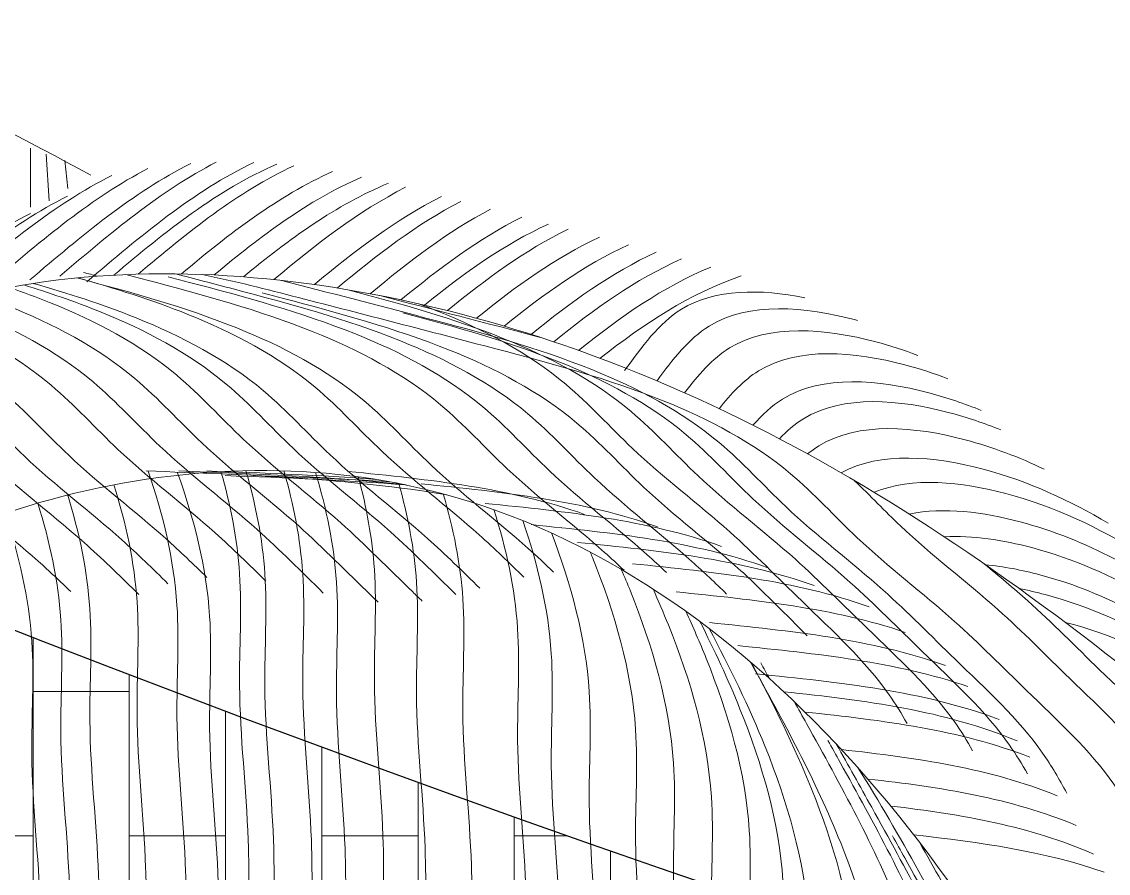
# Model space of a CAD drawing. Header units: inches. Extents: x 17.6 to 55, y 11.8 to 85.9.
# Drawn here: x 39.937 to 40.855, y 63.673 to 64.392 of the extents above; entities that cross this region are included whole.
import ezdxf

# ---------------------------------------------------------------- set-up
doc = ezdxf.new("R2010")
doc.units = ezdxf.units.IN
doc.header["$MEASUREMENT"] = 0
doc.layers.add('FURNITURE F 1 100', color=7, linetype='Continuous', lineweight=13, true_color=0x93979a)
doc.layers.add('HATCH F 1 100', color=7, linetype='Continuous', lineweight=0, true_color=0xc9c9c9)
doc.layers.add('TREE G 1 100', color=7, linetype='Continuous', lineweight=9, true_color=0xbed3d5, transparency=0.6)
doc.layers.add('WALL 1 100', color=250, linetype='Continuous', lineweight=30)

msp = doc.modelspace()

# ---------------------------------------------------------------- hatches: boundary and pattern name
at = {"layer": 'HATCH F 1 100'}
h = msp.add_hatch(dxfattribs=at)
h.set_pattern_fill('AR-BRSTD', color=256, scale=0.0012, angle=90, style=0)
h.set_pattern_definition([(90, (-1398.889507911058, -763.1572480572604), (-0.08129015999999999, 4.977586712308809e-18), []), (180, (-1398.889507911058, -763.1572480572604), (-0.08129016, -0.12192), [0.08129015999999999, -0.08129015999999999])])
edge = h.paths.add_edge_path()
edge.add_line((37.88996586928279, 64.86239664625006), (37.88937172728693, 62.16239664625024))
edge.add_line((37.88937172728693, 62.16239664625024), (45.45680957892405, 62.16239664624979))
edge.add_line((45.45680957892405, 62.16239664624979), (45.45680957892382, 62.86239664629281))
edge.add_arc((45.31830711975269, 77.65266434712524), 14.79091618506046, 239.8528049786992, 270.53652676008153, ccw=False)

# ---------------------------------------------------------------- linework, layer by layer
at = {"layer": 'FURNITURE F 1 100'}
msp.add_arc((45.318307119973, 77.65266434764428), 14.79091618561994, 239.8528049789707, 270.5365267592021, dxfattribs=at)
at = {"layer": 'TREE G 1 100'}
for p, q in [((39.94426157600533, 64.28533579370057), (39.94426157600533, 64.23547608976011)), ((39.96002004273755, 64.24072466102595), (39.9573931134873, 64.28008722242018)), ((39.97577850946978, 64.25122180355763), (39.97315158021225, 64.27483865115434))]:
    msp.add_line(p, q, dxfattribs=at)
for points in [[(39.50450118377212, 63.5572490248762), (39.48563081623452, 64.09650784524476), (39.68566603851691, 64.35293828763176), (39.99515250131658, 64.26243403376654)], [(41.02866418951471, 62.45242132678911), (40.84687135878649, 63.44538691124987), (40.25301125509573, 64.00241781436691), (39.6591511514127, 63.80866868418727), (39.50159757203069, 63.38484052344799), (39.50159757203069, 63.32429413566044)]]:
    msp.add_spline(points, degree=3, dxfattribs=at)
for points in [[(40.04343853861765, 64.26803144932134), (39.99631308938815, 64.24359934343599), (39.95418121381267, 64.20783182744546), (39.91204933824356, 64.17206431145539)], [(40.07961372689893, 64.27226276137137), (40.03064670757904, 64.24780947629412), (39.98716772673647, 64.21089834615347), (39.94368874589414, 64.17398721599804)], [(40.10110581592035, 64.27339642495119), (40.05367858535483, 64.24895597389192), (40.01132439438511, 64.21299972503263), (39.9689702034229, 64.17704347618789)], [(40.13277581176949, 64.27316068693696), (40.08176503569139, 64.24876614267347), (40.03681742001932, 64.21060822683145), (39.9918698043477, 64.1724503109892)], [(40.15238746616565, 64.27184772276311), (40.10224711796782, 64.25016268616511), (40.05816128203169, 64.21473390925004), (40.01465463281052, 64.17799037872666)], [(40.16672643484362, 64.27034944361591), (40.1191432373018, 64.24829761311636), (40.07689659104672, 64.21413181342584), (40.03514426596639, 64.17884390487094)], [(40.01306528180449, 64.26220774535838), (39.96393378824742, 64.23775600930318), (39.92033559791157, 64.20074367721324), (39.87673740758346, 64.16373134513785)], [(40.19943345453835, 64.26545293936417), (40.15320419462655, 64.24496323701393), (40.11208528665925, 64.21287303786286), (40.07173400168558, 64.17904033482998)], [(40.22371724737623, 64.26071489823741), (40.17869425935346, 64.24127228344375), (40.13855503731652, 64.21074352189541), (40.0993382806118, 64.1781207644112)], [(40.24661792896991, 64.255595054145), (40.2021875515929, 64.23737847723757), (40.16257709628549, 64.20822067924243), (40.12407118587016, 64.17655556480369)], [(40.26088922022605, 64.25216680484525), (40.22126926605434, 64.2320589992764), (40.18521575720679, 64.20385536430919), (40.14979598221539, 64.17421315374892)], [(39.97560181414879, 64.24472642154657), (39.92647032059172, 64.22027468549138), (39.88287213026361, 64.18326235341576), (39.83927393992776, 64.14625002132604)], [(40.29133881772573, 64.24448157828212), (40.25308743132355, 64.22525239132139), (40.21817500550965, 64.19844376521584), (40.18397605238756, 64.17001555639078)], [(40.30759826680897, 64.24029270763478), (40.27057404152602, 64.22105003030671), (40.2366282307848, 64.19481935326118), (40.20333588554804, 64.16710530979842)], [(40.33289841756068, 64.2337669928115), (40.29684356375965, 64.2148141096861), (40.26369083549066, 64.18927340282468), (40.23118648556574, 64.16226087740708)], [(39.94424033986452, 64.23000879901744), (39.89510884630745, 64.20555706296224), (39.85151065597888, 64.16854473087207), (39.8079124656435, 64.1315323987969)], [(40.35909533366062, 64.22699805125237), (40.32284397835606, 64.20881263270186), (40.28959440540343, 64.1838131694553), (40.25711435809394, 64.15706688333236)], [(40.38177861204186, 64.22112208719975), (40.34429831177108, 64.20408898085813), (40.31015087018723, 64.17949028665541), (40.27699310951012, 64.15264501724093)], [(40.39835471311353, 64.21681675275815), (40.36202059737089, 64.19913526471848), (40.32874148037804, 64.17451893080076), (40.29630610504655, 64.14798730366098)], [(40.4247822373945, 64.20992813442942), (40.38763431798721, 64.19279793727262), (40.35374451485423, 64.16827181750179), (40.32081461612707, 64.14156671513271)], [(40.44927952758754, 64.20351043909838), (40.41172829997249, 64.18644430065112), (40.37752250610374, 64.1617840290148), (40.34430558517529, 64.13487901621781)], [(40.47272415034281, 64.19733387550716), (40.43493313332188, 64.18003735538738), (40.4005225570365, 64.15506723619407), (40.36708192044189, 64.12789535432464)], [(40.49403750151414, 64.19164660595058), (40.45535672510591, 64.17451544309958), (40.42025448707177, 64.14926099963711), (40.38618784089336, 64.1216557630855)], [(40.51879523003272, 64.18480317820124), (40.47858051653039, 64.16818464755713), (40.44230699574855, 64.14261961108647), (40.40720968048841, 64.11438458858399)], [(39.98887196830033, 64.18028852516952), (39.99290235925578, 64.17922967656565), (39.99693246151624, 64.17816941187127), (40.00096236230497, 64.17710759878034)], [(40.54440234227532, 64.177263038046), (40.50102496927134, 64.16246777528656), (40.46239989926103, 64.13688478674382), (40.42532964586321, 64.10777236511282)], [(40.04195225632425, 64.01257205943895), (40.12788129048586, 64.00940223048607), (40.21381032464724, 64.00623240153297), (40.296211852539, 63.9923077183216)], [(40.06946195687483, 64.01257205943895), (40.13339160563915, 64.01021376396463), (40.19732125439664, 64.00785546850463), (40.25979827332772, 64.0010683156747)], [(40.09303903552787, 64.01257205943895), (40.140893041251, 64.010806777022), (40.18874704698096, 64.00904149460482), (40.2359917923895, 64.00541866597129)], [(40.4122849691632, 63.97584556974695), (40.34989430403989, 63.99818843482578), (40.28119122760127, 64.00520621374241), (40.21248815116287, 64.01222399265882)], [(40.1087570879608, 64.00864683115125), (40.15992316658976, 64.00675936996615), (40.21108924521828, 64.00487190876649), (40.2615106014709, 64.00071389720185)], [(40.13233416661383, 64.00864683115125), (40.17091029563035, 64.00722379955047), (40.20948642464664, 64.00580076796402), (40.24774339698384, 64.00340467400608)], [(40.47386703021057, 63.96533981169566), (40.41147636508704, 63.98768267677426), (40.34277328864864, 63.99470045569112), (40.27407021221752, 64.00171823460775)], [(40.52793824974692, 63.94883248643802), (40.46554758463022, 63.97117535151708), (40.39684450819182, 63.97819313043348), (40.3281414317532, 63.98521090935034)], [(40.56699089505874, 63.93082433859169), (40.50460022993543, 63.95316720367052), (40.43589715349681, 63.96018498258715), (40.36719407705841, 63.96720276150378)], [(40.60604043157214, 63.91581783590888), (40.54364976644884, 63.93816070098771), (40.47494669001021, 63.94517847990434), (40.40624361357909, 63.95219625882075)], [(40.65260080959702, 63.89780796496981), (40.59021014447372, 63.92015083004887), (40.52150706804237, 63.92716860896527), (40.45280399160397, 63.93418638788214)], [(40.68307712632664, 63.87622344572671), (40.62238138989774, 63.89683544571946), (40.55598896750594, 63.90361719941072), (40.48959654511414, 63.91039895310175)], [(40.71701911828127, 63.84825353260609), (40.6547646681649, 63.87045184349924), (40.58624944491039, 63.87745043386732), (40.51773422165566, 63.88444902423586)], [(40.73598226691679, 63.83048190259657), (40.67502685557697, 63.85134977716595), (40.60828410324025, 63.85816731583552), (40.54154135091103, 63.86498485450508)], [(40.56101340874029, 63.85036434840228), (40.56346211067303, 63.84596823201215), (40.565909337718, 63.84157118269852), (40.56835504758824, 63.83717301378985)], [(40.76226532900178, 63.80269986922437), (40.69835266986065, 63.82672744161593), (40.62752313652909, 63.83396243067043), (40.55669360319753, 63.84119741971014)], [(40.77752466956026, 63.78451978635209), (40.71670003223694, 63.81005540648991), (40.64896838654427, 63.81882239524791), (40.58057600264847, 63.82598526327862)], [(40.78821259003594, 63.77077726731883), (40.72920724089654, 63.79377880324543), (40.6641139357309, 63.80200017894319), (40.59845670727391, 63.80885247831108)], [(40.81130343468972, 63.73819376928643), (40.75479113054458, 63.76132255739), (40.69244891935519, 63.7702976689927), (40.62923100121425, 63.77714676506204)], [(40.82748721962726, 63.71307951784021), (40.77289584948444, 63.73603340283668), (40.71273306234089, 63.74546116580538), (40.65151792357933, 63.75233406054255)], [(40.84218163348869, 63.68885063409331), (40.7891538061087, 63.71231379251046), (40.73062739509642, 63.72242765160851), (40.67084091547459, 63.72948235328883)], [(40.85113192721515, 63.67355285960591), (40.80048020019599, 63.69124429383598), (40.74575986011764, 63.69905806915128), (40.6903165542753, 63.70511664950979)]]:
    msp.add_open_spline(points, degree=3, dxfattribs=at)
for points, knots in [([(41.09212052223297, 63.65779976114797), (40.88146876442643, 63.84079261354279), (40.50090924954584, 64.17138406865908), (39.77563807252587, 64.22423789584943), (39.55754855779396, 63.91703481690135), (39.49995923863771, 63.45719705814778)], [0, 0, 0, 0, 1.475291126035946, 2.665233279236307, 3.253617538475577, 3.253617538475577, 3.253617538475577, 3.253617538475577]), ([(39.98348590068777, 64.17560298266673), (40.02901205390681, 64.16356238331579), (40.11428620758666, 64.14016935722836), (40.21810754271469, 64.08601602938344), (40.28774074733538, 64.00854652474138), (40.34559368346522, 63.96519117019713), (40.37901079111926, 63.93390542885956), (40.3860554268103, 63.92714856511358)], [1.575684971609629, 1.575684971609629, 1.575684971609629, 1.575684971609629, 1.825233591656535, 2.043968819073879, 2.181894859126541, 2.373164893120943, 2.424940739439661, 2.424940739439661, 2.424940739439661, 2.424940739439661]), ([(39.98420502535005, 64.17567345369227), (40.015559053274, 64.16684971560832), (40.08611467771739, 64.14476975114891), (40.17674903977623, 64.09749476364456), (40.24638224439714, 64.0200252590025), (40.31032159247839, 63.97210870901696), (40.34857882392676, 63.93496702602917), (40.36096257656045, 63.92280374121262)], [1.652683340527627, 1.652683340527627, 1.652683340527627, 1.652683340527627, 1.825233591656535, 2.043968819073879, 2.181894859126541, 2.373164893120943, 2.46502084957749, 2.46502084957749, 2.46502084957749, 2.46502084957749]), ([(40.0246615505675, 64.17847606352231), (40.03033838642337, 64.17698466732892), (40.08363979358565, 64.16295373578257), (40.1768017385693, 64.13792644007705), (40.28258622343829, 64.08274913106513), (40.35221942805988, 64.00527962643761), (40.40821429943067, 63.96331671730374), (40.44011598132825, 63.93377938286218), (40.4455261940745, 63.92865563518941)], [1.533113221076202, 1.533113221076202, 1.533113221076202, 1.533113221076202, 1.564222194909485, 1.825233591656535, 2.043968819073879, 2.181894859126541, 2.373164893120943, 2.412705051045937, 2.412705051045937, 2.412705051045937, 2.412705051045937]), ([(40.06044934971597, 64.17666174494886), (40.0661261855641, 64.17517034874115), (40.11942759273366, 64.16113941719456), (40.21258953771776, 64.13611212148905), (40.31837402258698, 64.08093481249168), (40.38800722720062, 64.00346530784938), (40.44400209857118, 63.96150239873029), (40.47590378046876, 63.93196506428873), (40.4813139932232, 63.92684131660141)], [1.533113221076202, 1.533113221076202, 1.533113221076202, 1.533113221076202, 1.564222194909485, 1.825233591656535, 2.043968819073879, 2.181894859126541, 2.373164893120943, 2.412705051045937, 2.412705051045937, 2.412705051045937, 2.412705051045937]), ([(40.06669180984314, 64.17911100502758), (40.08295499447554, 64.17486694890451), (40.14684004750616, 64.15811848289965), (40.25057298263728, 64.13025136567236), (40.3563574675065, 64.07507405666044), (40.42599067212741, 63.99760455203293), (40.48679084425403, 63.95204052026585), (40.52257540496085, 63.91794377571429), (40.53220052303386, 63.90857319961876)], [1.47514696141404, 1.47514696141404, 1.47514696141404, 1.47514696141404, 1.564222194909485, 1.825233591656535, 2.043968819073879, 2.181894859126541, 2.373164893120943, 2.444348815041661, 2.444348815041661, 2.444348815041661, 2.444348815041661]), ([(40.08920151746879, 64.17856176311258), (40.11648722783885, 64.17297077994087), (40.19945063254995, 64.1516061548775), (40.32949272100809, 64.11803030355279), (40.47243142011571, 64.07963083592969), (40.57821590498493, 64.024453526918), (40.64784910960562, 63.94698402229048), (40.72039557292733, 63.89261724594891), (40.79037795702625, 63.82110046074601), (40.84665017968651, 63.77003239440293), (40.87071404828016, 63.73051671438085), (40.87581550564205, 63.7213935071654)], [1.11289529505922, 1.11289529505922, 1.11289529505922, 1.11289529505922, 1.260161282387043, 1.564222194909485, 1.825233591656535, 2.043968819073879, 2.181894859126541, 2.373164893120943, 2.521700241141629, 2.712970275136031, 2.768536052980831, 2.768536052980831, 2.768536052980831, 2.768536052980831]), ([(39.92643018771896, 64.16751864231125), (39.93778273314088, 64.16361535186522), (39.98795401331149, 64.14510295032457), (40.05990423627414, 64.10757363126547), (40.12953744089505, 64.03010412662317), (40.20208390421608, 63.97573735028206), (40.24942375659153, 63.92735954640577), (40.27243530158007, 63.90519558756429), (40.27510234048528, 63.90263090032587)], [1.761779508932968, 1.761779508932968, 1.761779508932968, 1.761779508932968, 1.825233591656535, 2.043968819073879, 2.181894859126541, 2.373164893120943, 2.521700241141629, 2.541142863008494, 2.541142863008494, 2.541142863008494, 2.541142863008494]), ([(39.93857378451521, 64.16966862770138), (39.95996378350533, 64.16311098342928), (40.0203422482884, 64.14254994251175), (40.10171140795838, 64.10010769521111), (40.17134461257997, 64.02263819058359), (40.24185779085379, 63.96979517085353), (40.28512947415602, 63.92610700823045), (40.30346400676372, 63.90818667228675)], [1.706782599493186, 1.706782599493186, 1.706782599493186, 1.706782599493186, 1.825233591656535, 2.043968819073879, 2.181894859126541, 2.373164893120943, 2.50831069582265, 2.50831069582265, 2.50831069582265, 2.50831069582265]), ([(39.94661316535344, 64.17095996976647), (39.97590523462732, 64.16259094335166), (40.04434700773, 64.14078446910045), (40.13306704403676, 64.09450799609701), (40.20270024865768, 64.01703849146949), (40.26908128300416, 63.96729212641569), (40.30922686434515, 63.92774577724251), (40.32378365668451, 63.91342136448881)], [1.663861035355203, 1.663861035355203, 1.663861035355203, 1.663861035355203, 1.825233591656535, 2.043968819073879, 2.181894859126541, 2.373164893120943, 2.481099789822049, 2.481099789822049, 2.481099789822049, 2.481099789822049]), ([(40.15630174417329, 64.17350834688315), (40.19660246675626, 64.16309548328215), (40.28444215270447, 64.14027989353278), (40.41209265403445, 64.10598749178686), (40.51787713890367, 64.05081018278926), (40.58751034352458, 63.97334067816175), (40.66005680684607, 63.91897390182064), (40.73003919095227, 63.84745711661751), (40.78841189964483, 63.79448282096061), (40.81321323568405, 63.7521208639541), (40.81947933886882, 63.7404356555364)], [1.343994455051456, 1.343994455051456, 1.343994455051456, 1.343994455051456, 1.564222194909485, 1.825233591656535, 2.043968819073879, 2.181894859126541, 2.373164893120943, 2.521700241141629, 2.712970275136031, 2.783294162066428, 2.783294162066428, 2.783294162066428, 2.783294162066428]), ([(40.59811954795482, 64.15892900954574), (40.56116580355588, 64.16633565214804), (40.49643103562308, 64.16702674959603), (40.46047843552533, 64.11732044830794), (40.44600530645421, 64.09731061001568)], [0.5121811330959745, 0.5121811330959745, 0.5121811330959745, 0.5121811330959745, 0.6974127211376098, 0.8222240202661301, 0.8222240202661301, 0.8222240202661301, 0.8222240202661301]), ([(39.89933119634243, 64.16181493463452), (39.90790081769246, 64.15876025983218), (39.95523832427007, 64.14091283503714), (40.02455045494567, 64.10475954793444), (40.09418365956658, 64.02729004330692), (40.1667301228883, 63.97292326696558), (40.21347226262874, 63.9251562808806), (40.23583941040143, 63.90357881172028), (40.23788262621402, 63.90161198198845)], [1.777183256392753, 1.777183256392753, 1.777183256392753, 1.777183256392753, 1.825233591656535, 2.043968819073879, 2.181894859126541, 2.373164893120943, 2.521700241141629, 2.536607000283027, 2.536607000283027, 2.536607000283027, 2.536607000283027]), ([(40.13988861861453, 64.16298358272113), (40.14556545446244, 64.16149218652797), (40.19886686163268, 64.14746125498115), (40.29202880661633, 64.12243395927564), (40.39781329148532, 64.06725665026394), (40.46744649610623, 63.98978714563643), (40.52344136747702, 63.94782423650233), (40.5553430493746, 63.91828690206077), (40.60026629475051, 63.87327553928705)], [1.533113221076202, 1.533113221076202, 1.533113221076202, 1.533113221076202, 1.564222194909485, 1.825233591656535, 2.043968819073879, 2.181894859126541, 2.373164893120943, 2.412705051045937, 2.412705051045937, 2.412705051045937, 2.412705051045937]), ([(40.21228693598842, 64.1656322639196), (40.25675323935862, 64.15384898343697), (40.34091206300191, 64.13051996700435), (40.44374266619702, 64.07688340607498), (40.51337587081794, 63.99941390144747), (40.58592233413965, 63.94504712510613), (40.65590471824585, 63.87353033990277), (40.71148651810627, 63.82308884481833), (40.73529070443369, 63.78449680947458), (40.73999880212814, 63.77620746549152)], [1.58146982779718, 1.58146982779718, 1.58146982779718, 1.58146982779718, 1.825233591656535, 2.043968819073879, 2.181894859126541, 2.373164893120943, 2.521700241141629, 2.712970275136031, 2.763685111456425, 2.763685111456425, 2.763685111456425, 2.763685111456425]), ([(40.23942366232968, 64.16068164012037), (40.28435959305394, 64.14908350292737), (40.32938761906594, 64.13740881931378), (40.37439495786357, 64.12553424360723), (40.37462707469986, 64.12547299658988)], [1.318815101547667, 1.318815101547667, 1.318815101547667, 1.318815101547667, 1.564222194909485, 1.565494400721621, 1.565494400721621, 1.565494400721621, 1.565494400721621]), ([(39.85037341467246, 64.14802754341733), (39.85164707222448, 64.14752471019366), (39.89152446248791, 64.1316335074682), (39.95384213840607, 64.0991285360237), (40.02347534302699, 64.02165903139618), (40.08929544288567, 63.9723330341678), (40.12900991263491, 63.93334192349218), (40.14306445254643, 63.91951234481732)], [1.818023683127799, 1.818023683127799, 1.818023683127799, 1.818023683127799, 1.825233591656535, 2.043968819073879, 2.181894859126541, 2.373164893120943, 2.477405936024982, 2.477405936024982, 2.477405936024982, 2.477405936024982]), ([(39.87410558221764, 64.15530377776528), (39.87926972086275, 64.15337561957355), (39.92313203181421, 64.13640207075738), (39.98919489049167, 64.10194360767693), (40.05882809511236, 64.02447410303486), (40.12955914246386, 63.97146781085982), (40.17299322209892, 63.92755874613292), (40.19153155044451, 63.90945191658304)], [1.796155665161702, 1.796155665161702, 1.796155665161702, 1.796155665161702, 1.825233591656535, 2.043968819073879, 2.181894859126541, 2.373164893120943, 2.50974540262658, 2.50974540262658, 2.50974540262658, 2.50974540262658]), ([(40.27232543309215, 64.15371734068546), (40.27781294087613, 64.15167765433077), (40.32200568927506, 64.13461822348697), (40.38837817495364, 64.09999825860947), (40.45801137957456, 64.02252875396718), (40.53055784289627, 63.96816197762607), (40.60054022700179, 63.89664519243749), (40.65612202686289, 63.84620369733827), (40.67992621319031, 63.80761166200907), (40.68463431088476, 63.79932231801146)], [1.79434776170332, 1.79434776170332, 1.79434776170332, 1.79434776170332, 1.825233591656535, 2.043968819073879, 2.181894859126541, 2.373164893120943, 2.521700241141629, 2.712970275136031, 2.763685111456425, 2.763685111456425, 2.763685111456425, 2.763685111456425]), ([(40.64275970443846, 64.13969028114158), (40.64217702052697, 64.13984823330449), (40.59929830823985, 64.15135450054592), (40.52614966034908, 64.15789083317438), (40.48656145604032, 64.10675749108711), (40.47339393316379, 64.08866672829251)], [0.4761497041146682, 0.4761497041146682, 0.4761497041146682, 0.4761497041146682, 0.4791616948582793, 0.6974127211376098, 0.8106511640432456, 0.8106511640432456, 0.8106511640432456, 0.8106511640432456]), ([(40.25864182183427, 64.14616132960006), (40.30310812520516, 64.1343780491172), (40.38726694884845, 64.11104903268503), (40.49009755205084, 64.05741247175544), (40.55973075667175, 63.97994296712793), (40.63227721999279, 63.92557619078636), (40.70225960409148, 63.85405940558346), (40.75784140395281, 63.80361791049856), (40.78164559027933, 63.76502587516958), (40.78635368798128, 63.75673653117175)], [1.58146982779718, 1.58146982779718, 1.58146982779718, 1.58146982779718, 1.825233591656535, 2.043968819073879, 2.181894859126541, 2.373164893120943, 2.521700241141629, 2.712970275136031, 2.763685111456425, 2.763685111456425, 2.763685111456425, 2.763685111456425]), ([(39.80178850096122, 64.12920573511153), (39.83080482613896, 64.1157355140335), (39.88126248458134, 64.08614501028407), (39.94443956595974, 64.0158581805176), (40.00887182041329, 63.96757224339169), (40.04751271713049, 63.92994768468108), (40.06033261198168, 63.91734682934677)], [1.876035677102014, 1.876035677102014, 1.876035677102014, 1.876035677102014, 2.043968819073879, 2.181894859126541, 2.373164893120943, 2.468266726052287, 2.468266726052287, 2.468266726052287, 2.468266726052287]), ([(39.82187735179464, 64.13767243357367), (39.85716447764567, 64.12278832381932), (39.91451029727632, 64.09162541316115), (39.98191666848284, 64.0166333427064), (40.04463320360078, 63.96963317644483), (40.08193325322641, 63.93368383660206), (40.09323921261962, 63.92260778097463)], [1.842756147665386, 1.842756147665386, 1.842756147665386, 1.842756147665386, 2.043968819073879, 2.181894859126541, 2.373164893120943, 2.456968407691426, 2.456968407691426, 2.456968407691426, 2.456968407691426]), ([(40.69363242579171, 64.11022127582916), (40.68220329721971, 64.1145455185783), (40.62958547224112, 64.13165438077928), (40.54717033481548, 64.13901873771326), (40.50803263126041, 64.09352427520432), (40.49675647235559, 64.07854944937796)], [0.4160856421730406, 0.4160856421730406, 0.4160856421730406, 0.4160856421730406, 0.4791616948582793, 0.6974127211376098, 0.792961833141547, 0.792961833141547, 0.792961833141547, 0.792961833141547]), ([(39.78218633345382, 64.11991975110342), (39.80775225762041, 64.1073670096541), (39.85452800079675, 64.0787821372671), (39.91537232147716, 64.01109058968925), (39.98149374755299, 63.96153877671392), (40.02144000493008, 63.92224960788937), (40.03576409326338, 63.90815406362728)], [1.894391756086341, 1.894391756086341, 1.894391756086341, 1.894391756086341, 2.043968819073879, 2.181894859126541, 2.373164893120943, 2.479390222985554, 2.479390222985554, 2.479390222985554, 2.479390222985554]), ([(40.71916732120754, 64.09040964958169), (40.70741976399604, 64.09489282249908), (40.6545099169527, 64.11219432174605), (40.57452160706471, 64.11934182502088), (40.53583364595393, 64.07777617672625), (40.52590541585978, 64.06515744629925)], [0.4142037826078343, 0.4142037826078343, 0.4142037826078343, 0.4142037826078343, 0.4791616948582793, 0.6974127211376098, 0.7799823336379679, 0.7799823336379679, 0.7799823336379679, 0.7799823336379679]), ([(39.74973090278213, 64.1020533851574), (39.77202674568976, 64.0904806595374), (39.81536359692832, 64.06294816910165), (39.87397974656774, 63.99773554387727), (39.93404096603622, 63.95272528787834), (39.96923612336828, 63.91933768317037), (39.97821447839665, 63.91062412972903)], [1.91192483767026, 1.91192483767026, 1.91192483767026, 1.91192483767026, 2.043968819073879, 2.181894859126541, 2.373164893120943, 2.439482679739283, 2.439482679739283, 2.439482679739283, 2.439482679739283]), ([(40.74732775783214, 64.06364676644645), (40.73318004620542, 64.06939689057091), (40.67806116619609, 64.08820744761258), (40.59973137944321, 64.09520675048631), (40.56203561738239, 64.05989414324196), (40.55441120119208, 64.0512318243295)], [0.3997981688202185, 0.3997981688202185, 0.3997981688202185, 0.3997981688202185, 0.4791616948582793, 0.6974127211376098, 0.757992459201063, 0.757992459201063, 0.757992459201063, 0.757992459201063]), ([(40.76368375945499, 64.04732377224943), (40.74988764296741, 64.0528806803654), (40.69509315095634, 64.07146378226955), (40.6199972587785, 64.07817411452058), (40.58300369435933, 64.04622987253444), (40.57676653401718, 64.03973638620161)], [0.4019327922389675, 0.4019327922389675, 0.4019327922389675, 0.4019327922389675, 0.4791616948582793, 0.6974127211376098, 0.7453388057781662, 0.7453388057781662, 0.7453388057781662, 0.7453388057781662]), ([(40.8005220318375, 64.01403360044284), (40.77952199042211, 64.02406403036932), (40.71805414379919, 64.04776878656614), (40.63882986105473, 64.05484801877398), (40.60361655118341, 64.02941094442437), (40.60058084700036, 64.02693611046058)], [0.3565673392643806, 0.3565673392643806, 0.3565673392643806, 0.3565673392643806, 0.4791616948582793, 0.6974127211376098, 0.7188520704819406, 0.7188520704819406, 0.7188520704819406, 0.7188520704819406]), ([(40.85453770252953, 63.96840925902004), (40.82211394067413, 63.98747676528203), (40.75160726701866, 64.02075211231065), (40.66210564244848, 64.02925270343482), (40.62887844985376, 64.0109857640368)], [0.2786719144070552, 0.2786719144070552, 0.2786719144070552, 0.2786719144070552, 0.4791616948582793, 0.6896044074874159, 0.6896044074874159, 0.6896044074874159, 0.6896044074874159]), ([(40.0435558328315, 64.01251290261504), (40.05626292888378, 63.97567534802008), (40.07287391881273, 63.90665468672725), (40.06446927806992, 63.79250465703305), (40.07620199501999, 63.69681432622244), (40.0758595534207, 63.63250530224693), (40.07562464417443, 63.61162474195814)], [1.874571728548068, 1.874571728548068, 1.874571728548068, 1.874571728548068, 2.043968819073879, 2.181894859126541, 2.373164893120943, 2.464676805924433, 2.464676805924433, 2.464676805924433, 2.464676805924433]), ([(40.06822615907022, 64.01159131432584), (40.08244001375006, 63.9721909113309), (40.10067545449438, 63.90037517091193), (40.0920566984209, 63.78331707266827), (40.10354732800643, 63.68960117112348), (40.10346024378664, 63.62726597608932), (40.10327493461246, 63.60837744760144)], [1.861869646013167, 1.861869646013167, 1.861869646013167, 1.861869646013167, 2.043968819073879, 2.181894859126541, 2.373164893120943, 2.455996115189074, 2.455996115189074, 2.455996115189074, 2.455996115189074]), ([(40.10505067061622, 64.01191804505876), (40.11320851572255, 63.98366060201303), (40.1250483319745, 63.9237678648519), (40.11734050388618, 63.81908179533113), (40.13036092291459, 63.71288915387638), (40.12839955579666, 63.63808132718461), (40.12814026835981, 63.6065328897989)], [1.915909132198989, 1.915909132198989, 1.915909132198989, 1.915909132198989, 2.043968819073879, 2.181894859126541, 2.373164893120943, 2.510850812494863, 2.510850812494863, 2.510850812494863, 2.510850812494863]), ([(40.12616371655163, 64.01272964959432), (40.13444707320009, 63.98421282830756), (40.14641707771825, 63.92404861354086), (40.13868857866301, 63.81908179533113), (40.15174847723388, 63.71256716450668), (40.1497305430748, 63.63743746435122), (40.14948052624091, 63.60555970005427)], [1.914682856742922, 1.914682856742922, 1.914682856742922, 1.914682856742922, 2.043968819073879, 2.181894859126541, 2.373164893120943, 2.512266457115288, 2.512266457115288, 2.512266457115288, 2.512266457115288]), ([(40.15821065047972, 64.01263881429824), (40.16647992484668, 63.9841510141143), (40.17843532157731, 63.92401718648259), (40.17070913643006, 63.81908179533113), (40.18380278640002, 63.71229189298398), (40.18173616556324, 63.63688702079727), (40.18149469610985, 63.60472759112801)], [1.914820126241781, 1.914820126241781, 1.914820126241781, 1.914820126241781, 2.043968819073879, 2.181894859126541, 2.373164893120943, 2.513476704048983, 2.513476704048983, 2.513476704048983, 2.513476704048983]), ([(40.18496152916505, 64.0113067413499), (40.19414363265987, 63.98097754596026), (40.20704680089712, 63.91890934258342), (40.19917323612749, 63.81197227299182), (40.21200251838327, 63.7073385152639), (40.21030918360357, 63.63408901816203), (40.21001558614803, 63.60413288144829)], [1.9060770432057, 1.9060770432057, 1.9060770432057, 1.9060770432057, 2.043968819073879, 2.181894859126541, 2.373164893120943, 2.503997091416958, 2.503997091416958, 2.503997091416958, 2.503997091416958]), ([(40.01470922948643, 64.00082610102478), (40.02486188952066, 63.96861878322895), (40.03877643481287, 63.90456372562241), (40.03075131985675, 63.79556833389731), (40.04236231405248, 63.70087075614944), (40.04215020592524, 63.63755418104321), (40.04193937132409, 63.617675672069)], [1.89708654758355, 1.89708654758355, 1.89708654758355, 1.89708654758355, 2.043968819073879, 2.181894859126541, 2.373164893120943, 2.460312110542047, 2.460312110542047, 2.460312110542047, 2.460312110542047]), ([(40.22110947057804, 64.00760673189004), (40.22808836489976, 63.98187196720616), (40.23870479881607, 63.92460719301241), (40.231196902685, 63.82263655650829), (40.24450416658483, 63.71410445006265), (40.24212241455821, 63.63695801192304), (40.24194900870539, 63.60301326212559)], [1.927769806578405, 1.927769806578405, 1.927769806578405, 1.927769806578405, 2.043968819073879, 2.181894859126541, 2.373164893120943, 2.521136403491263, 2.521136403491263, 2.521136403491263, 2.521136403491263]), ([(40.25529361306003, 64.00197383949327), (40.26301866993181, 63.97462367742489), (40.27440961246607, 63.91567863206953), (40.26677391851986, 63.81197227299182), (40.2797525409696, 63.70612051838768), (40.27785061133154, 63.63165345636887), (40.27758234652738, 63.6004535094564)], [1.92018838580637, 1.92018838580637, 1.92018838580637, 1.92018838580637, 2.043968819073879, 2.181894859126541, 2.373164893120943, 2.509352084069676, 2.509352084069676, 2.509352084069676, 2.509352084069676]), ([(40.64034371332669, 64.00429585612662), (40.65342392904832, 63.99176661909061), (40.69083290513682, 63.95216704975107), (40.75700602995512, 63.90257649340694), (40.82698841406086, 63.83105970820404), (40.88993592300558, 63.77393369804687), (40.91606959819906, 63.72518376358695), (40.924816680505, 63.70786004900785)], [2.0859383917826, 2.0859383917826, 2.0859383917826, 2.0859383917826, 2.181894859126541, 2.373164893120943, 2.521700241141629, 2.712970275136031, 2.815436913789443, 2.815436913789443, 2.815436913789443, 2.815436913789443]), ([(40.88120574333171, 63.94342045649179), (40.84661945566764, 63.96438634804733), (40.77720347367013, 63.99839435567489), (40.68900124567899, 64.00789981727073), (40.65672908823031, 63.99450936880245)], [0.2633947946816978, 0.2633947946816978, 0.2633947946816978, 0.2633947946816978, 0.4791616948582793, 0.6720635146672529, 0.6720635146672529, 0.6720635146672529, 0.6720635146672529]), ([(39.9756422511859, 63.9922005606081), (39.98538115412539, 63.96078465703087), (39.99886392047502, 63.89756861256544), (39.99090282379639, 63.78944270327563), (40.00190981693591, 63.69967127019706), (40.00228644087515, 63.6412794002849), (40.00221152425384, 63.62636068061917)], [1.900884338990673, 1.900884338990673, 1.900884338990673, 1.900884338990673, 2.043968819073879, 2.181894859126541, 2.373164893120943, 2.438654035086472, 2.438654035086472, 2.438654035086472, 2.438654035086472]), ([(40.29285523993913, 63.99322356962008), (40.30142325354991, 63.96412439589241), (40.31368860019593, 63.9033497559744), (40.30591361000548, 63.79775150520661), (40.31854125917762, 63.69476223748867), (40.31712019747665, 63.62315665841967), (40.31680788249669, 63.59487662295803)], [1.91192483767026, 1.91192483767026, 1.91192483767026, 1.91192483767026, 2.043968819073879, 2.181894859126541, 2.373164893120943, 2.496766997522681, 2.496766997522681, 2.496766997522681, 2.496766997522681]), ([(39.9503902691285, 63.9853587023558), (39.96051723947308, 63.95320014213436), (39.9744049452931, 63.88919685146763), (39.96638378116036, 63.78025511891107), (39.97687705308677, 63.69467352124272), (39.97767843975448, 63.64047035410701), (39.97770909991978, 63.6297567316528)], [1.897320924152931, 1.897320924152931, 1.897320924152931, 1.897320924152931, 2.043968819073879, 2.181894859126541, 2.373164893120943, 2.420233185177928, 2.420233185177928, 2.420233185177928, 2.420233185177928]), ([(39.92271829128772, 63.97667771656617), (39.93450239680551, 63.9414672198495), (39.95013188922867, 63.87420311940011), (39.94186162974093, 63.76187822706035), (39.95164726286039, 63.68206802838765), (39.95291939749605, 63.63363483810323), (39.95301038447356, 63.62870021538626)], [1.882543702045149, 1.882543702045149, 1.882543702045149, 1.882543702045149, 2.043968819073879, 2.181894859126541, 2.373164893120943, 2.394858900910448, 2.394858900910448, 2.394858900910448, 2.394858900910448]), ([(40.33556233321765, 63.97989779059068), (40.3460117992508, 63.94713067215568), (40.36023675789347, 63.88248052570495), (40.35216621762102, 63.77286817701176), (40.36430926278963, 63.67383126901629), (40.36349858100603, 63.606176728181), (40.36320171904659, 63.58191097362075)], [1.894391756086341, 1.894391756086341, 1.894391756086341, 1.894391756086341, 2.043968819073879, 2.181894859126541, 2.373164893120943, 2.479390222985554, 2.479390222985554, 2.479390222985554, 2.479390222985554]), ([(40.93009336631071, 63.89578844909781), (40.88446334312194, 63.92662392625263), (40.81149623591814, 63.96950746687295), (40.71544713019098, 63.98228559251785), (40.68645854093502, 63.97608224190682)], [0.1853424535699523, 0.1853424535699523, 0.1853424535699523, 0.1853424535699523, 0.4791616948582793, 0.6383319161233306, 0.6383319161233306, 0.6383319161233306, 0.6383319161233306]), ([(40.36004552288064, 63.97059079981634), (40.37258172815946, 63.93405098098671), (40.38901028070559, 63.86535275400317), (40.38063031731845, 63.75153788688678), (40.39246315007036, 63.6550310261832), (40.39201057191572, 63.589905726056), (40.39175750930731, 63.56820027748697)], [1.876035677102014, 1.876035677102014, 1.876035677102014, 1.876035677102014, 2.043968819073879, 2.181894859126541, 2.373164893120943, 2.468266726052287, 2.468266726052287, 2.468266726052287, 2.468266726052287]), ([(40.38422216299655, 63.96017466300916), (40.40077167790169, 63.9169903586903), (40.42159182187579, 63.8409773367043), (40.4126508750921, 63.71954331324602), (40.42416861999659, 63.62560626308752), (40.42405370537013, 63.56304998573839), (40.42386252083857, 63.54393851281426)], [1.842756147665386, 1.842756147665386, 1.842756147665386, 1.842756147665386, 2.043968819073879, 2.181894859126541, 2.373164893120943, 2.456968407691426, 2.456968407691426, 2.456968407691426, 2.456968407691426]), ([(40.97362824314764, 63.85068060852288), (40.91715105809313, 63.89026858957592), (40.84213350329851, 63.94194347287927), (40.74004068608356, 63.95830460248041), (40.71608573228896, 63.95687427747404)], [0.1126859834041216, 0.1126859834041216, 0.1126859834041216, 0.1126859834041216, 0.4791616948582793, 0.6032974930701495, 0.6032974930701495, 0.6032974930701495, 0.6032974930701495]), ([(40.41707531522088, 63.94401520911421), (40.41770261414031, 63.94248527790702), (40.43721418185301, 63.89446048991746), (40.461023777221, 63.81299445122042), (40.45178745777976, 63.68754873960503), (40.46387516509294, 63.5889631591003), (40.46313023045509, 63.52175979961109), (40.46283958006866, 63.49795127456534)], [1.818023683127799, 1.818023683127799, 1.818023683127799, 1.818023683127799, 1.825233591656535, 2.043968819073879, 2.181894859126541, 2.373164893120943, 2.477405936024982, 2.477405936024982, 2.477405936024982, 2.477405936024982]), ([(40.44326227483539, 63.92943001966566), (40.44590205244477, 63.92331931858141), (40.46780382479479, 63.87091836625993), (40.49304433499465, 63.78455636184864), (40.48380801554613, 63.65911065024781), (40.49679760687327, 63.55316943505247), (40.49488012351544, 63.47861294445667), (40.49461413238187, 63.44732155777658)], [1.796155665161702, 1.796155665161702, 1.796155665161702, 1.796155665161702, 1.825233591656535, 2.043968819073879, 2.181894859126541, 2.373164893120943, 2.50974540262658, 2.50974540262658, 2.50974540262658, 2.50974540262658]), ([(40.7499291872884, 63.93393237934148), (40.76225626885567, 63.92371743821647), (40.79620684953257, 63.89564795288831), (40.85214701828995, 63.83848126611198), (40.91936112043932, 63.77748324495244), (40.94639910395195, 63.72254239638502), (40.95759600224842, 63.70002047436944)], [2.288457038339952, 2.288457038339952, 2.288457038339952, 2.288457038339952, 2.373164893120943, 2.521700241141629, 2.712970275136031, 2.845414188983619, 2.845414188983619, 2.845414188983619, 2.845414188983619]), ([(40.99977233420255, 63.81414944507057), (40.99531626504195, 63.81726981706944), (40.93224069341518, 63.86146201560265), (40.85875451252669, 63.91350288840678), (40.7661980779887, 63.9318874021869), (40.75079697238102, 63.933330450282)], [0.07080522509855341, 0.07080522509855341, 0.07080522509855341, 0.07080522509855341, 0.09962587499419497, 0.4791616948582793, 0.5560638292367731, 0.5560638292367731, 0.5560638292367731, 0.5560638292367731]), ([(40.47003194496251, 63.91290412284658), (40.47453881952966, 63.90288500968242), (40.4985860482122, 63.84672623012941), (40.52506800155284, 63.75611654938481), (40.51583168211069, 63.6306708377692), (40.52915467033036, 63.52201048606591), (40.52664372157615, 63.44134592630346), (40.52655714773546, 63.40381680183256), (40.52655294087886, 63.40039210957408)], [1.777183256392753, 1.777183256392753, 1.777183256392753, 1.777183256392753, 1.825233591656535, 2.043968819073879, 2.181894859126541, 2.373164893120943, 2.521700241141629, 2.536607000283027, 2.536607000283027, 2.536607000283027, 2.536607000283027]), ([(41.01209015716468, 63.79200596522648), (41.00503165958112, 63.79694601067078), (40.93931044905931, 63.84297182587258), (40.86932425828122, 63.89253410285389), (40.78672766945279, 63.91174982961294), (40.77933158588731, 63.91316835094969)], [0.05401937560298064, 0.05401937560298064, 0.05401937560298064, 0.05401937560298064, 0.09962587499419497, 0.4791616948582793, 0.5161661470684659, 0.5161661470684659, 0.5161661470684659, 0.5161661470684659]), ([(40.4976651887484, 63.8940711562486), (40.5037605143004, 63.88091831837889), (40.52959867510067, 63.82173511700464), (40.55708855931898, 63.72767673692076), (40.54785223987706, 63.60223102530514), (40.56117522809673, 63.4935706735873), (40.55863217071574, 63.41187462004243), (40.55857372469491, 63.37329368682023), (40.55857053621726, 63.36882559817101)], [1.761779508932968, 1.761779508932968, 1.761779508932968, 1.761779508932968, 1.825233591656535, 2.043968819073879, 2.181894859126541, 2.373164893120943, 2.521700241141629, 2.541142863008494, 2.541142863008494, 2.541142863008494, 2.541142863008494]), ([(40.50969460020129, 63.88529219008544), (40.52187316033833, 63.86117656686312), (40.55446409964493, 63.79138935484136), (40.58555265901641, 63.68501787976354), (40.57631633957517, 63.55957216816225), (40.5892659197561, 63.45395727805086), (40.58740501792654, 63.37972699596364), (40.58713101224562, 63.34876909823126)], [1.706782599493186, 1.706782599493186, 1.706782599493186, 1.706782599493186, 1.825233591656535, 2.043968819073879, 2.181894859126541, 2.373164893120943, 2.50831069582265, 2.50831069582265, 2.50831069582265, 2.50831069582265]), ([(41.02074154526049, 63.77501297235946), (41.01690708581027, 63.7776984678662), (40.95446345777596, 63.82145245532067), (40.8928030960089, 63.86511861138794), (40.81845408992372, 63.88467495511802), (40.8179039293686, 63.88481823148524)], [0.07481865623480687, 0.07481865623480687, 0.07481865623480687, 0.07481865623480687, 0.09962587499419497, 0.4791616948582793, 0.4819866532429306, 0.4819866532429306, 0.4819866532429306, 0.4819866532429306]), ([(40.5175434098273, 63.87936987607324), (40.53475343271562, 63.84685645753254), (40.57300363903092, 63.76900436294315), (40.60690073379392, 63.65302330612255), (40.597664414352, 63.52757759452149), (40.6098551359682, 63.42815184433354), (40.60898715977233, 63.36010858799474), (40.60868558194507, 63.33544872325953)], [1.663861035355203, 1.663861035355203, 1.663861035355203, 1.663861035355203, 1.825233591656535, 2.043968819073879, 2.181894859126541, 2.373164893120943, 2.481099789822049, 2.481099789822049, 2.481099789822049, 2.481099789822049]), ([(40.55242741682032, 63.85113673437669), (40.58001745172096, 63.80141241754106), (40.63096415097239, 63.70757218844889), (40.6706309701262, 63.57184965416874), (40.66139465068427, 63.44640394256768), (40.6720192070206, 63.35975160832683), (40.67271868611734, 63.30447798606676), (40.67272544008297, 63.29269068483197)], [1.575684971609629, 1.575684971609629, 1.575684971609629, 1.575684971609629, 1.825233591656535, 2.043968819073879, 2.181894859126541, 2.373164893120943, 2.424940739439661, 2.424940739439661, 2.424940739439661, 2.424940739439661]), ([(40.55309026470805, 63.85056931112396), (40.57162882610255, 63.81587959194664), (40.61140881894262, 63.73595756908114), (40.64603731648818, 63.61747397131919), (40.63680099703966, 63.49202825971813), (40.64854330869316, 63.39625967592517), (40.64819042696031, 63.33187242315259), (40.64795370846691, 63.3109128371311)], [1.652683340527627, 1.652683340527627, 1.652683340527627, 1.652683340527627, 1.825233591656535, 2.043968819073879, 2.181894859126541, 2.373164893120943, 2.46502084957749, 2.46502084957749, 2.46502084957749, 2.46502084957749]), ([(40.58936870071962, 63.81767536430786), (40.59281771573315, 63.81148340145816), (40.62517727859081, 63.75332207592348), (40.68129776451674, 63.65124462337027), (40.72171464053868, 63.5129557220084), (40.71247832108925, 63.38751001040734), (40.72276164818318, 63.30364069219124), (40.72371652283637, 63.25114936591328), (40.72377872520879, 63.2421515805058)], [1.533113221076202, 1.533113221076202, 1.533113221076202, 1.533113221076202, 1.564222194909485, 1.825233591656535, 2.043968819073879, 2.181894859126541, 2.373164893120943, 2.412705051045937, 2.412705051045937, 2.412705051045937, 2.412705051045937]), ([(40.61772088390713, 63.78498638022799), (40.62116989892134, 63.77879441737807), (40.653529461779, 63.72063309184384), (40.7096499477047, 63.61855563929063), (40.75006682372619, 63.4802667379283), (40.74083050427744, 63.35482102631292), (40.75111383137114, 63.2709517081116), (40.75206870602456, 63.21846038181909), (40.75213090839675, 63.20946259642594)], [1.533113221076202, 1.533113221076202, 1.533113221076202, 1.533113221076202, 1.564222194909485, 1.825233591656535, 2.043968819073879, 2.181894859126541, 2.373164893120943, 2.412705051045937, 2.412705051045937, 2.412705051045937, 2.412705051045937]), ([(40.62507532884042, 63.78159766938413), (40.6349810420656, 63.76388260626319), (40.67382563703718, 63.69422991323742), (40.73631405682654, 63.58056983705544), (40.77673093284848, 63.44228093569311), (40.76749461339928, 63.31683522409227), (40.77866042273691, 63.22576850925017), (40.77889159993352, 63.16608172479229), (40.77878006928263, 63.14986072245162)], [1.47514696141404, 1.47514696141404, 1.47514696141404, 1.47514696141404, 1.564222194909485, 1.825233591656535, 2.043968819073879, 2.181894859126541, 2.373164893120943, 2.444348815041661, 2.444348815041661, 2.444348815041661, 2.444348815041661]), ([(40.64342377450562, 63.76153212266442), (40.66137540551468, 63.73308978259089), (40.71215617939738, 63.64295876713228), (40.79167688782032, 63.50160845586149), (40.87778274631292, 63.34499066219948), (40.9181996223344, 63.20670176083738), (40.90896330289247, 63.08125604923632), (40.92228629111192, 62.97259569751847), (40.91852689582443, 62.85182462807504), (40.92111151830632, 62.76009829360052), (40.90681970993315, 62.70608801198475), (40.90314010615857, 62.69401405705364)], [1.11289529505922, 1.11289529505922, 1.11289529505922, 1.11289529505922, 1.260161282387043, 1.564222194909485, 1.825233591656535, 2.043968819073879, 2.181894859126541, 2.373164893120943, 2.521700241141629, 2.712970275136031, 2.768536052980831, 2.768536052980831, 2.768536052980831, 2.768536052980831]), ([(40.6722490958709, 63.70435378256863), (40.67569811088443, 63.69816181971916), (40.70805767374277, 63.6400004941847), (40.7641781596687, 63.5379230416315), (40.80459503568996, 63.39963414026917), (40.79535871624121, 63.27418842865379), (40.80564204333514, 63.19031911045246), (40.80659691798787, 63.13782778415995), (40.80496484240594, 63.06105226773272)], [1.533113221076202, 1.533113221076202, 1.533113221076202, 1.533113221076202, 1.564222194909485, 1.825233591656535, 2.043968819073879, 2.181894859126541, 2.373164893120943, 2.412705051045937, 2.412705051045937, 2.412705051045937, 2.412705051045937]), ([(40.69514399954637, 63.6988605777901), (40.71978132218642, 63.65504907831425), (40.77337675334998, 63.55945720701354), (40.85027304576256, 63.41959067680224), (40.89068992178382, 63.28130177543991), (40.88145360234189, 63.15585606383908), (40.89477659056134, 63.04719571212101), (40.89101719527385, 62.92642464267757), (40.89369829454536, 62.83127441848248), (40.87754416072853, 62.77424120497218), (40.87260712507141, 62.75901000647215)], [1.343994455051456, 1.343994455051456, 1.343994455051456, 1.343994455051456, 1.564222194909485, 1.825233591656535, 2.043968819073879, 2.181894859126541, 2.373164893120943, 2.521700241141629, 2.712970275136031, 2.783294162066428, 2.783294162066428, 2.783294162066428, 2.783294162066428])]:
    msp.add_open_spline(points, degree=3, knots=knots, dxfattribs=at)
at = {"layer": 'WALL 1 100'}
msp.add_lwpolyline([(37.88996586928279, 64.86239664625006), (37.88937172728693, 62.16239664625024), (45.45680957892405, 62.16239664624979), (45.45680957892382, 62.86239664629281, -0.1346887058288746), (37.88996586928279, 64.86239664625006, 1.798632872379327)], format="xyb", dxfattribs=at)

doc.saveas('drawing.dxf')
